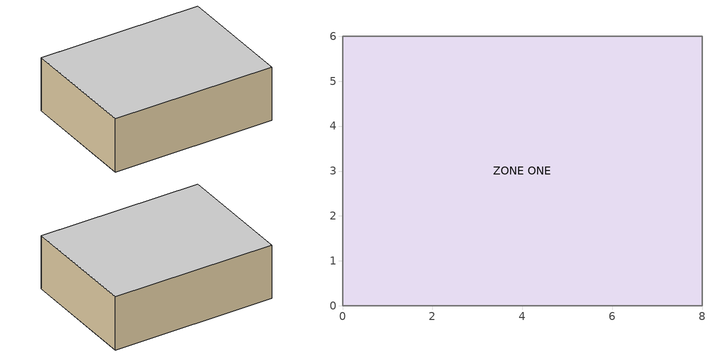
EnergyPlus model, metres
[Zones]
ZONE ONE
 floor adiabatic (LTWALL): 0,0 0,6 8,6 8,0 z0
 wall adiabatic (LTWALL): 8,6 0,6 0,0 8,0 8,6 z0:2.7
 ceiling adiabatic (LTWALL): 0,6 0,0 8,0 8,6 z2.7
[Site:Location]
HVAC BESTEST ARTIFICIAL CONDITIONS 46.1C BLAST WEATHER FILE: Latitude {deg}=25.8; Longitude {deg}=-80.3; Time Zone {hr}=-5; Elevation {m}=2
[Building]
GLOBAL ENERGY BALANCE TEST-Window AC: North Axis {deg}=0; Terrain=Country; Loads Convergence Tolerance Value=0.04; Temperature Convergence Tolerance Value {deltaC}=0.004; Solar Distribution=FullInteriorAndExterior; Minimum Number of Warmup Days=6
[Material:NoMass] Roughness=VerySmooth; Thermal Resistance {m2-K/W}=50; Thermal Absorptance=1e-07; Solar Absorptance=1e-07; Visible Absorptance=1e-07
INSULATION-EXT; INSULATION-INT
[Construction]
LTWALL: INSULATION-EXT, INSULATION-INT
[Zone]
ZONE ONE: Type=1; Multiplier=1; Ceiling Height {m}=2.7; Volume {m3}=129.6
[Lights]
ZONE ONE Lights 1: Zone or ZoneList=ZONE ONE; Schedule=Sch Lights; Design Level Calculation Method=LightingLevel; Lighting Level {W}=1000; Return Air Fraction=0; Fraction Radiant=0; Fraction Visible=0; Fraction Replaceable=0; Return Air Fraction Calculated from Plenum Temperature=No
[ElectricEquipment]
ZONE ONE ElectEq 1: Zone or ZoneList=ZONE ONE; Schedule=Sch ElectEq; Design Level Calculation Method=EquipmentLevel; Design Level {W}=1000; Fraction Latent=0; Fraction Radiant=0; Fraction Lost=0
[OtherEquipment] Zone or ZoneList=ZONE ONE; Design Level Calculation Method=EquipmentLevel; Design Level {W}=1000; Fraction Lost=0
Name | Schedule | Fraction Latent | Fraction Radiant
ZONE ONE OthEq 1 | Sch OtherEq 1 | 0 | 0
ZONE ONE OthEq 2 | Sch OtherEq 2 | 0 | 0.2
ZONE ONE OthEq 3 | Sch OtherEq 3 | 0.3 | 0
[GasEquipment]
ZONE ONE GasEq 1: Zone or ZoneList=ZONE ONE; Schedule=Sch GasEq; Design Level Calculation Method=EquipmentLevel; Design Level {W}=1000; Fraction Latent=0; Fraction Radiant=0; Fraction Lost=0
[SteamEquipment]
ZONE ONE SteamEq 1: Zone or ZoneList=ZONE ONE; Schedule=Sch SteamEq; Design Level Calculation Method=EquipmentLevel; Design Level {W}=1000; Fraction Latent=0; Fraction Radiant=0; Fraction Lost=0
[ZoneControl:Thermostat]
Zone 1 Thermostat: Zone or ZoneList=ZONE ONE; Control Type Schedule=Zone Control Type Sched; Control 1=HeatCool Setpoints Set 1
[ThermostatSetpoint:SingleHeatingOrCooling]
HeatCool Setpoints Set 1: Setpoint Temperature Schedule=HeatCool Setpoints
[Zone equipment]
ZONE ONE: Zone1WindAC
[ZoneHVAC:WindowAirConditioner]
Zone1WindAC: Availability Schedule=FanAndCoilAvailSched; Maximum Supply Air Flow Rate {m3/s}=0.425; Maximum Outdoor Air Flow Rate {m3/s}=0; Supply Air Fan=Zone1WindACFan; DX Cooling Coil=Zone1WindACDXCoil; Supply Air Fan Operating Mode Schedule=Air Conditioner:Window Zone1WindAC Cycling Fan Schedule; Fan Placement=DrawThrough; Cooling Convergence Tolerance=.000001
[Fan:OnOff]
Zone1WindACFan: Availability Schedule=FanAndCoilAvailSched; Fan Total Efficiency=0.5; Pressure Rise {Pa}=271; Maximum Flow Rate {m3/s}=0.425; Motor Efficiency=1; Motor In Airstream Fraction=1
[Coil:Cooling:DX:SingleSpeed]
Zone1WindACDXCoil: Availability Schedule=FanAndCoilAvailSched; Gross Rated Total Cooling Capacity {W}=8181; Gross Rated Sensible Heat Ratio=0.7774; Gross Rated Cooling COP {W/W}=4.161; Rated Air Flow Rate {m3/s}=0.425; Total Cooling Capacity Function of Temperature Curve=WindACCoolCapFT; Total Cooling Capacity Function of Flow Fraction Curve=WindACCoolCapFFF; Energy Input Ratio Function of Temperature Curve=WindACEIRFT; Energy Input Ratio Function of Flow Fraction Curve=WindACEIRFFF; Part Load Fraction Correlation Curve=WindACPLFFPLR
[Schedule:Day:Hourly]
Day Sch 1; SystemOnDaySched: 1, 1, 1, 1, 1, 1, 1, 1, 1, 1, 1, 1, 1, 1, 1, 1, 1, 1, 1, 1, 1, 1, 1, 1
Day Sch 2: 0, 0, 0, 0, 0, 0, 0, 0, 0, 0, 0, 0, 0, 0, 0, 0, 0, 0, 0, 0, 0, 0, 0, 0
Zone HeatCool Setpoint All Days: 22.2, 22.2, 22.2, 22.2, 22.2, 22.2, 22.2, 22.2, 22.2, 22.2, 22.2, 22.2, 22.2, 22.2, 22.2, 22.2, 22.2, 22.2, 22.2, 22.2, 22.2, 22.2, 22.2, 22.2
Control Type All Days-HeatCool: 3, 3, 3, 3, 3, 3, 3, 3, 3, 3, 3, 3, 3, 3, 3, 3, 3, 3, 3, 3, 3, 3, 3, 3
[Schedule:Week:Daily]
Week Sch 1 Lights: Day Sch 2, Day Sch 2, Day Sch 1, Day Sch 1, Day Sch 1, Day Sch 1, Day Sch 1, Day Sch 2, Day Sch 1, Day Sch 1, Day Sch 2, Day Sch 2
Week Sch 2 Lights; Week Sch 2 ElectEq; Week Sch 2 OtherEq: Day Sch 1, Day Sch 1, Day Sch 1, Day Sch 1, Day Sch 1, Day Sch 2, Day Sch 2, Day Sch 2, Day Sch 1, Day Sch 1, Day Sch 2, Day Sch 2
Week Sch 3 Lights; Week Sch 3 ElectEq; Week Sch 3 OtherEq; Week Sch 4 OtherEq; Week Sch 6 OtherEq; Week Sch 7 OtherEq; Week Sch 8 OtherEq; Week Sch 1 GasEq; Week Sch 3 GasEq; Week Sch 1 SteamEq; Week Sch 3 SteamEq: Day Sch 2, Day Sch 2, Day Sch 2, Day Sch 2, Day Sch 2, Day Sch 2, Day Sch 2, Day Sch 2, Day Sch 1, Day Sch 1, Day Sch 2, Day Sch 2
Week Sch 1 ElectEq: Day Sch 2, Day Sch 2, Day Sch 2, Day Sch 2, Day Sch 1, Day Sch 1, Day Sch 1, Day Sch 2, Day Sch 1, Day Sch 1, Day Sch 2, Day Sch 2
Week Sch 1 OtherEq: Day Sch 2, Day Sch 2, Day Sch 2, Day Sch 2, Day Sch 2, Day Sch 2, Day Sch 1, Day Sch 2, Day Sch 1, Day Sch 1, Day Sch 2, Day Sch 2
Week Sch 5 OtherEq: Day Sch 2, Day Sch 2, Day Sch 2, Day Sch 2, Day Sch 2, Day Sch 1, Day Sch 1, Day Sch 2, Day Sch 1, Day Sch 1, Day Sch 2, Day Sch 2
Week Sch 9 OtherEq: Day Sch 1, Day Sch 1, Day Sch 2, Day Sch 2, Day Sch 2, Day Sch 2, Day Sch 2, Day Sch 2, Day Sch 1, Day Sch 1, Day Sch 2, Day Sch 2
Week Sch 2 GasEq: Day Sch 2, Day Sch 1, Day Sch 1, Day Sch 1, Day Sch 1, Day Sch 2, Day Sch 2, Day Sch 2, Day Sch 1, Day Sch 1, Day Sch 2, Day Sch 2
Week Sch 2 SteamEq: Day Sch 2, Day Sch 2, Day Sch 2, Day Sch 1, Day Sch 1, Day Sch 2, Day Sch 2, Day Sch 2, Day Sch 1, Day Sch 1, Day Sch 2, Day Sch 2
Zone HeatCool Setpoint All Weeks: Zone HeatCool Setpoint All Days, Zone HeatCool Setpoint All Days, Zone HeatCool Setpoint All Days, Zone HeatCool Setpoint All Days, Zone HeatCool Setpoint All Days, Zone HeatCool Setpoint All Days, Zone HeatCool Setpoint All Days, Zone HeatCool Setpoint All Days, Zone HeatCool Setpoint All Days, Zone HeatCool Setpoint All Days, Zone HeatCool Setpoint All Days, Zone HeatCool Setpoint All Days
Control Type All Weeks-HeatCool: Control Type All Days-HeatCool, Control Type All Days-HeatCool, Control Type All Days-HeatCool, Control Type All Days-HeatCool, Control Type All Days-HeatCool, Control Type All Days-HeatCool, Control Type All Days-HeatCool, Control Type All Days-HeatCool, Control Type All Days-HeatCool, Control Type All Days-HeatCool, Control Type All Days-HeatCool, Control Type All Days-HeatCool
FanAndCoilWeekSched: SystemOnDaySched, SystemOnDaySched, SystemOnDaySched, SystemOnDaySched, SystemOnDaySched, SystemOnDaySched, SystemOnDaySched, SystemOnDaySched, SystemOnDaySched, SystemOnDaySched, SystemOnDaySched, SystemOnDaySched
[Schedule:Year]
Sch Lights: Week Sch 1 Lights, 1, 1, 1, 7, Week Sch 2 Lights, 1, 8, 1, 14, Week Sch 3 Lights, 1, 15, 12, 31
Sch ElectEq: Week Sch 1 ElectEq, 1, 1, 1, 7, Week Sch 2 ElectEq, 1, 8, 1, 14, Week Sch 3 ElectEq, 1, 15, 12, 31
Sch OtherEq 1: Week Sch 1 OtherEq, 1, 1, 1, 7, Week Sch 2 OtherEq, 1, 8, 1, 14, Week Sch 3 OtherEq, 1, 15, 12, 31
Sch OtherEq 2: Week Sch 4 OtherEq, 1, 1, 1, 7, Week Sch 5 OtherEq, 1, 8, 1, 14, Week Sch 6 OtherEq, 1, 15, 12, 31
Sch OtherEq 3: Week Sch 7 OtherEq, 1, 1, 1, 7, Week Sch 8 OtherEq, 1, 8, 1, 14, Week Sch 9 OtherEq, 1, 15, 12, 31
Sch GasEq: Week Sch 1 GasEq, 1, 1, 1, 7, Week Sch 2 GasEq, 1, 8, 1, 14, Week Sch 3 GasEq, 1, 15, 12, 31
Sch SteamEq: Week Sch 1 SteamEq, 1, 1, 1, 7, Week Sch 2 SteamEq, 1, 8, 1, 14, Week Sch 3 SteamEq, 1, 15, 12, 31
HeatCool Setpoints: Zone HeatCool Setpoint All Weeks, 1, 1, 12, 31
Zone Control Type Sched: Control Type All Weeks-HeatCool, 1, 1, 12, 31
FanAndCoilAvailSched: FanAndCoilWeekSched, 1, 1, 12, 31
[Curve:Biquadratic] Minimum Value of x=13; Maximum Value of x=23.7; Minimum Value of y=27.4; Maximum Value of y=48.1
Name | Coefficient1 Constant | Coefficient2 x | Coefficient3 x**2 | Coefficient4 y | Coefficient5 y**2 | Coefficient6 x*y
WindACCoolCapFT | 0.438635 | 0.0425918 | 0.00015024 | 0.00100248 | -3.314e-05 | -0.00046664
WindACEIRFT | 0.771276 | -0.0221802 | 0.00074086 | 0.0130685 | 0.00039124 | -0.00082052
[Curve:Quadratic] Coefficient3 x**2=0; Minimum Value of x=0; Maximum Value of x=1
Name | Coefficient1 Constant | Coefficient2 x
WindACCoolCapFFF; WindACEIRFFF | 1 | 0
WindACPLFFPLR | 0.771 | 0.229
[Schedule:Compact]
Air Conditioner:Window Zone1WindAC Cycling Fan Schedule: Through: 12/31, For: AllDays, Until: 24:00, 0
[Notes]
GLOBAL ENERGY BALANCE TEST-Window AC (HVAC-BESTEST Case E100.idf)
Case 100 run with 46.1C weather file
Basic file description: HVAC-BESTEST Low-Mass Building But Adiabatic Surfaces
Author:   R. H. Henninger,  GARD Analytics, Inc.
Date:     January 12, 2006
Run:      3 month run for location
Building: Fictional 1 zone building with near abiabatic surfaces and no windows.
Variety of constant internal loads, no infiltration
Internal: 1000 W sensible for various types.
System:   Window AC.
Plant:    None.
INSULATION-EXT,   !B4 - 3 IN INSULATION
INSULATION-INT,   !B4 - 3 IN INSULATION
Material layer names follow:
